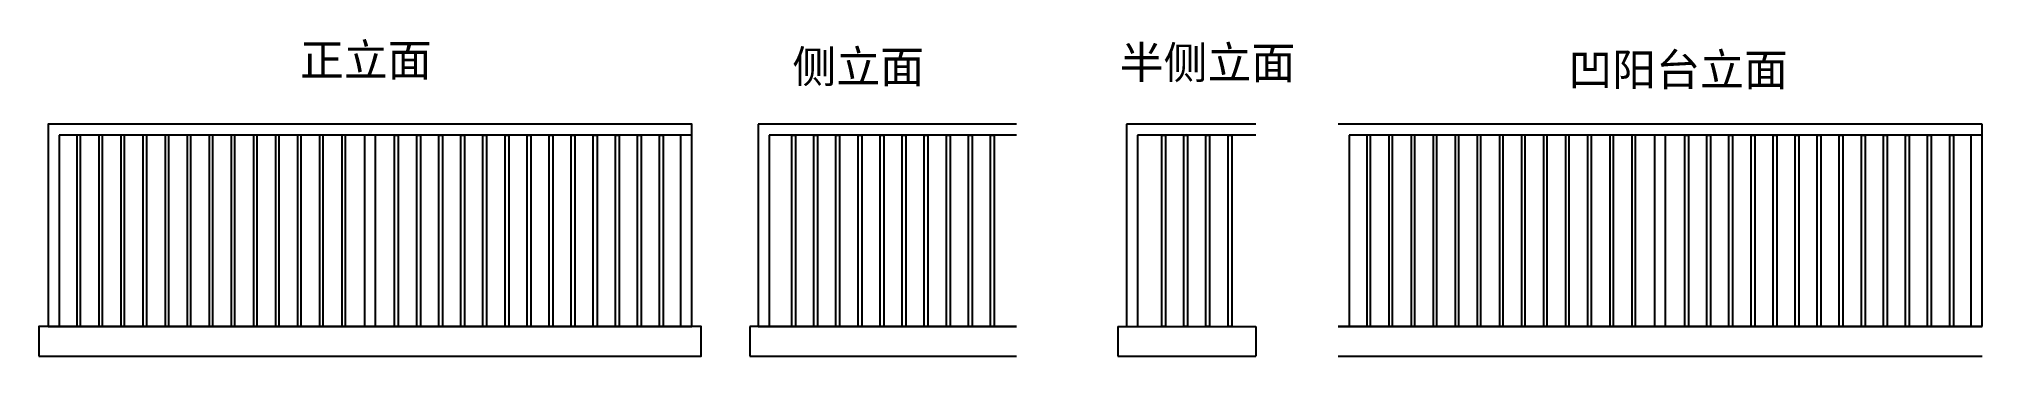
# Model space of a CAD drawing. Header units: millimetres. Extents: x 0 to 10563, y 0 to 1723.
import ezdxf

# ---------------------------------------------------------------- set-up
doc = ezdxf.new("R2010")
doc.units = ezdxf.units.MM

# ---------------------------------------------------------------- blocks, each defined once
blk = doc.blocks.new('正立面')
for p, q in [((3550, 1200), (110, 1200)), ((110, 1200), (110, 160)), ((3490, 1200), (1830, 1200)), ((3490, 160), (3490, 1200))]:
    blk.add_line(p, q)
for points in [[(50, 160), (3550, 160), (3550, 1260), (50, 1260)], [(206, 160), (226, 160), (226, 1200), (206, 1200)], [(326, 160), (346, 160), (346, 1200), (326, 1200)], [(446, 160), (466, 160), (466, 1200), (446, 1200)], [(566, 160), (586, 160), (586, 1200), (566, 1200)], [(686, 160), (706, 160), (706, 1200), (686, 1200)], [(806, 160), (826, 160), (826, 1200), (806, 1200)], [(926, 160), (946, 160), (946, 1200), (926, 1200)], [(1046, 160), (1066, 160), (1066, 1200), (1046, 1200)], [(1166, 160), (1186, 160), (1186, 1200), (1166, 1200)], [(1286, 160), (1306, 160), (1306, 1200), (1286, 1200)], [(1406, 160), (1426, 160), (1426, 1200), (1406, 1200)], [(1526, 160), (1546, 160), (1546, 1200), (1526, 1200)], [(1646, 160), (1666, 160), (1666, 1200), (1646, 1200)], [(1954, 160), (1934, 160), (1934, 1200), (1954, 1200)], [(2074, 160), (2054, 160), (2054, 1200), (2074, 1200)], [(2194, 160), (2174, 160), (2174, 1200), (2194, 1200)], [(2314, 160), (2294, 160), (2294, 1200), (2314, 1200)], [(2434, 160), (2414, 160), (2414, 1200), (2434, 1200)], [(2554, 160), (2534, 160), (2534, 1200), (2554, 1200)], [(2674, 160), (2654, 160), (2654, 1200), (2674, 1200)], [(2794, 160), (2774, 160), (2774, 1200), (2794, 1200)], [(2914, 160), (2894, 160), (2894, 1200), (2914, 1200)], [(3034, 160), (3014, 160), (3014, 1200), (3034, 1200)], [(3154, 160), (3134, 160), (3134, 1200), (3154, 1200)], [(3274, 160), (3254, 160), (3254, 1200), (3274, 1200)], [(3394, 160), (3374, 160), (3374, 1200), (3394, 1200)], [(0, 0), (3600, 0), (3600, 160), (0, 160)]]:
    blk.add_lwpolyline(points, close=True)
blk.add_lwpolyline([(1770, 1200), (1770, 160), (1830, 160), (1830, 1200)])
blk = doc.blocks.new('侧立面')
for p, q in [((5315, 1260), (3910, 1260)), ((3910, 1260), (3910, 160)), ((3970, 1200), (3970, 160)), ((5315, 1200), (3970, 1200)), ((5315, 160), (3865, 160)), ((3865, 160), (3865, 0)), ((3910, 160), (5315, 160)), ((3865, 0), (5315, 0))]:
    blk.add_line(p, q)
for points in [[(4113, 160), (4093, 160), (4093, 1200), (4113, 1200)], [(4233, 160), (4213, 160), (4213, 1200), (4233, 1200)], [(4353, 160), (4333, 160), (4333, 1200), (4353, 1200)], [(4473, 160), (4453, 160), (4453, 1200), (4473, 1200)], [(4593, 160), (4573, 160), (4573, 1200), (4593, 1200)], [(4713, 160), (4693, 160), (4693, 1200), (4713, 1200)], [(4833, 160), (4813, 160), (4813, 1200), (4833, 1200)], [(4953, 160), (4933, 160), (4933, 1200), (4953, 1200)], [(5073, 160), (5053, 160), (5053, 1200), (5073, 1200)], [(5193, 160), (5173, 160), (5173, 1200), (5193, 1200)]]:
    blk.add_lwpolyline(points, close=True)
blk = doc.blocks.new('半侧立面')
for p, q in [((5912, 1260), (5912, 160)), ((6616, 1260), (5912, 1260)), ((5972, 1200), (5972, 160)), ((6616, 1200), (5972, 1200)), ((5866, 160), (6616, 160)), ((5866, 160), (5866, 0)), ((6616, 160), (6616, 0))]:
    blk.add_line(p, q)
for points in [[(6124, 160), (6104, 160), (6104, 1200), (6124, 1200)], [(6244, 160), (6224, 160), (6224, 1200), (6244, 1200)], [(6364, 160), (6344, 160), (6344, 1200), (6364, 1200)], [(6484, 160), (6464, 160), (6464, 1200), (6484, 1200)]]:
    blk.add_lwpolyline(points, close=True)
blk.add_lwpolyline([(5866, 0), (6616, 0)])
blk = doc.blocks.new('凹阳台立面')
for p, q in [((10563, 1260), (7063, 1260)), ((10563, 1200), (7123, 1200)), ((7123, 1200), (7123, 160)), ((10503, 1200), (8843, 1200)), ((10503, 160), (10503, 1200)), ((10563, 160), (10563, 1260)), ((7063, 160), (10563, 160))]:
    blk.add_line(p, q)
for points in [[(7219, 160), (7239, 160), (7239, 1200), (7219, 1200)], [(7339, 160), (7359, 160), (7359, 1200), (7339, 1200)], [(7459, 160), (7479, 160), (7479, 1200), (7459, 1200)], [(7579, 160), (7599, 160), (7599, 1200), (7579, 1200)], [(7699, 160), (7719, 160), (7719, 1200), (7699, 1200)], [(7819, 160), (7839, 160), (7839, 1200), (7819, 1200)], [(7939, 160), (7959, 160), (7959, 1200), (7939, 1200)], [(8059, 160), (8079, 160), (8079, 1200), (8059, 1200)], [(8179, 160), (8199, 160), (8199, 1200), (8179, 1200)], [(8299, 160), (8319, 160), (8319, 1200), (8299, 1200)], [(8419, 160), (8439, 160), (8439, 1200), (8419, 1200)], [(8539, 160), (8559, 160), (8559, 1200), (8539, 1200)], [(8659, 160), (8679, 160), (8679, 1200), (8659, 1200)], [(8967, 160), (8947, 160), (8947, 1200), (8967, 1200)], [(9087, 160), (9067, 160), (9067, 1200), (9087, 1200)], [(9207, 160), (9187, 160), (9187, 1200), (9207, 1200)], [(9327, 160), (9307, 160), (9307, 1200), (9327, 1200)], [(9447, 160), (9427, 160), (9427, 1200), (9447, 1200)], [(9567, 160), (9547, 160), (9547, 1200), (9567, 1200)], [(9687, 160), (9667, 160), (9667, 1200), (9687, 1200)], [(9807, 160), (9787, 160), (9787, 1200), (9807, 1200)], [(9927, 160), (9907, 160), (9907, 1200), (9927, 1200)], [(10047, 160), (10027, 160), (10027, 1200), (10047, 1200)], [(10167, 160), (10147, 160), (10147, 1200), (10167, 1200)], [(10287, 160), (10267, 160), (10267, 1200), (10287, 1200)], [(10407, 160), (10387, 160), (10387, 1200), (10407, 1200)]]:
    blk.add_lwpolyline(points, close=True)
for points in [[(8843, 1260), (8783, 1260)], [(8783, 1200), (8783, 160), (8843, 160), (8843, 1200)], [(10563, 160), (7063, 160)], [(7063, 0), (10563, 0)]]:
    blk.add_lwpolyline(points)

msp = doc.modelspace()

# ---------------------------------------------------------------- block references
for name in ['正立面', '侧立面', '半侧立面', '凹阳台立面']:
    msp.add_blockref(name, (0, 0))

# ---------------------------------------------------------------- texts
at = {"char_height": 175, "attachment_point": 1}
for s, width, insert in [('{\\fSimSun|b0|i0|c134|p2;正立面}', 2027.95, (1419, 1696)), ('{\\fSimSun|b0|i0|c134|p2;半侧立面}', 1087.12, (5875, 1682)), ('{\\fSimSun|b0|i0|c134|p2;侧立面}', 2027.95, (4096, 1660)), ('{\\fSimSun|b0|i0|c134|p2;凹阳台立面}', 1495.21, (8314, 1644))]:
    msp.add_mtext_dynamic_manual_height_columns(s, width=width, gutter_width=17.5, heights=[0], dxfattribs=dict(at, insert=insert))

doc.saveas('drawing.dxf')
